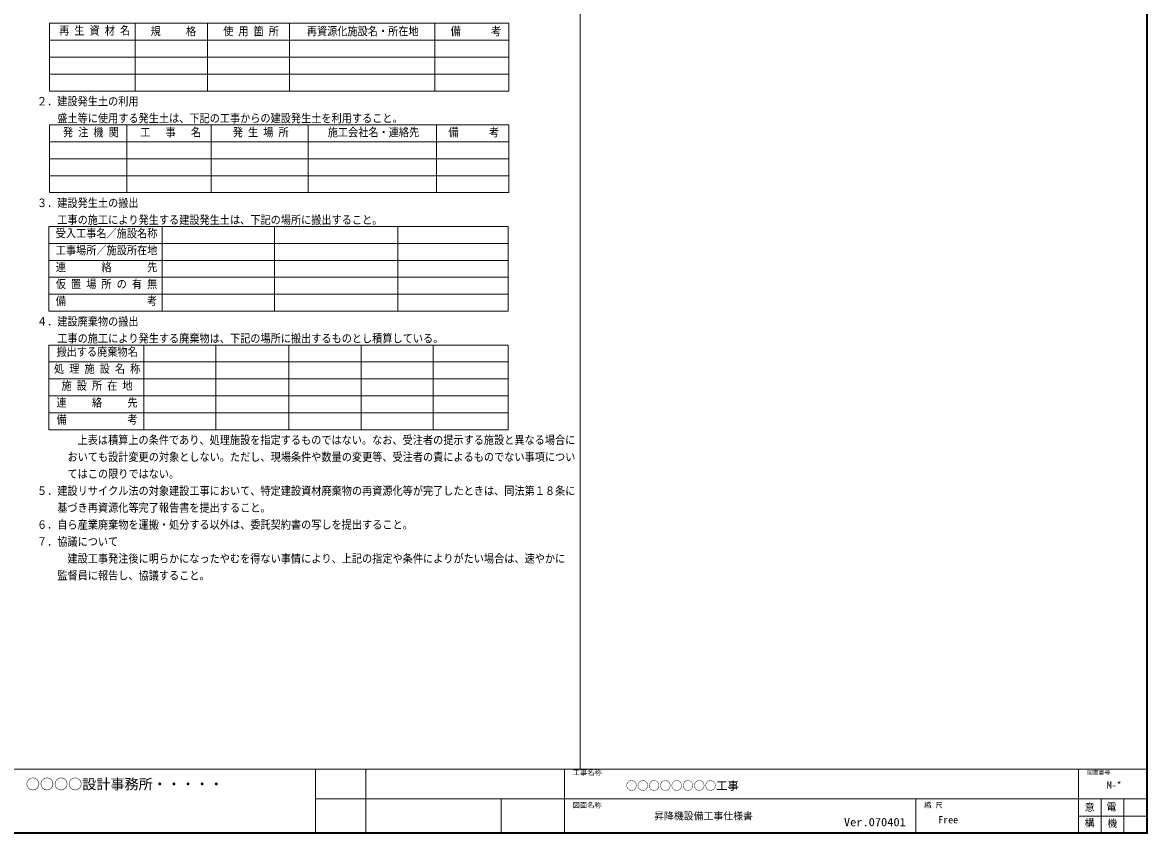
# Model space of a CAD drawing. Units: millimetres, scale not verified. Extents: x -493477 to 40239, y -319951 to 27955.
# Drawn here: x 363 to 40239, y -27445 to 1289 of the extents above; entities that cross this region are included whole.
import ezdxf
from ezdxf.enums import TextEntityAlignment as Align

# ---------------------------------------------------------------- set-up
doc = ezdxf.new("R2010")
doc.units = ezdxf.units.MM
doc.header["$LTSCALE"] = 100
for name, color, linetype, lineweight in [('0-0_補助線', 7, 'Continuous', 9), ('0-2_柱', 4, 'Continuous', 9), ('F-1_枠', 2, 'Continuous', 9), ('F-6_改訂箇所', 7, 'Continuous', 9)]:
    doc.layers.add(name, color=color, linetype=linetype, lineweight=lineweight)
doc.styles.add('ＭＳ ゴシック', font='')
doc.styles.get('ＭＳ ゴシック').set_extended_font_data('MS Gothic')

msp = doc.modelspace()

# ---------------------------------------------------------------- linework, layer by layer
at = {"layer": '0-0_補助線'}
msp.add_line((20133.5, 27911.8), (20133.5, -25163.1), dxfattribs=at)
at = {"layer": '0-2_柱'}
for p, q in [((1326.2, 1262.2), (17598.2, 1262.2)), ((1326.2, 1262.2), (1326.2, -1137.8)), ((4359.4, 1262.2), (4359.4, -1137.8)), ((6915, 1262.2), (6915, -1137.8)), ((9830.9, 1262.2), (9830.9, -1137.8)), ((14974.8, 1262.2), (14974.8, -1137.8)), ((17598.2, 1262.2), (17598.2, -1137.8)), ((1326.2, 662.2), (17598.2, 662.2)), ((1326.2, 62.2), (17598.2, 62.2)), ((1326.2, -537.8), (17598.2, -537.8)), ((1326.2, -1137.8), (17598.2, -1137.8)), ((1326.2, -2337.8), (17598.2, -2337.8)), ((1326.2, -2337.8), (1326.2, -4737.8)), ((4064.6, -2337.8), (4064.6, -4737.8)), ((7046, -2337.8), (7046, -4737.8)), ((10486.2, -2337.8), (10486.2, -4737.8)), ((15040.3, -2337.8), (15040.3, -4737.8)), ((17598.2, -2337.8), (17598.2, -4737.8)), ((1326.2, -2937.8), (17598.2, -2937.8)), ((1326.2, -3537.8), (17598.2, -3537.8)), ((1326.2, -4137.8), (17598.2, -4137.8)), ((1326.2, -4737.8), (17598.2, -4737.8)), ((1302.1, -5937.8), (17574.2, -5937.8)), ((1302.1, -5937.8), (17574.2, -5937.8)), ((1302.1, -5937.8), (1302.1, -8937.8)), ((5318.3, -5937.8), (5318.3, -8937.8)), ((9300.9, -5937.8), (9300.9, -8937.8)), ((13672.9, -5937.8), (13672.9, -8937.8)), ((17574.2, -5937.8), (17574.2, -8937.8)), ((1302.1, -6537.8), (17574.2, -6537.8)), ((1302.1, -7137.8), (17574.2, -7137.8)), ((1302.1, -7737.8), (17574.2, -7737.8)), ((1302.1, -8337.8), (17574.2, -8337.8)), ((1302.1, -8937.8), (17574.2, -8937.8)), ((1302.1, -10137.8), (17574.2, -10137.8)), ((1302.1, -10137.8), (17574.2, -10137.8)), ((1302.1, -10137.8), (1302.1, -13137.8)), ((4663, -10137.8), (4663, -13137.8)), ((7218.5, -10137.8), (7218.5, -13137.8)), ((9806.8, -10137.8), (9806.8, -13137.8)), ((12362.4, -10137.8), (12362.4, -13137.8)), ((14917.9, -10137.8), (14917.9, -13137.8)), ((17574.2, -10137.8), (17574.2, -13137.8)), ((1302.1, -10737.8), (17574.2, -10737.8)), ((1302.1, -11337.8), (17574.2, -11337.8)), ((1302.1, -11937.8), (17574.2, -11937.8)), ((1302.1, -12537.8), (17574.2, -12537.8)), ((1302.1, -13137.8), (17574.2, -13137.8))]:
    msp.add_line(p, q, dxfattribs=at)
at = {"layer": 'F-1_枠'}
for p, q in [((40199.3, -27404.7), (40199.3, 27915.3)), ((40219.3, -27424.7), (40219.3, 27935.3)), ((40239.3, -27444.7), (40239.3, 27955.3)), ((40239.3, -27444.7), (-39860.7, -27444.7)), ((40219.3, -27424.7), (-39840.7, -27424.7))]:
    msp.add_line(p, q, dxfattribs=at)
at = {"layer": 'F-6_改訂箇所', "color": 2}
for p, q in [((-39820.7, -25163.1), (19567.7, -25163.1)), ((10754.2, -25163.1), (10754.2, -27404.7)), ((19567.7, -25163.1), (19587.5, -25163.1)), ((19579.2, -25163.1), (19579.2, -27404.7)), ((19587.5, -25163.1), (39379.2, -25163.1)), ((37799.3, -25163.1), (37799.3, -27404.7)), ((39379.2, -25163.1), (40199.3, -25163.1)), ((10754.2, -26213.1), (39379.2, -26213.1)), ((32025.9, -26251.5), (32025.9, -26213.1)), ((32025.9, -26251.5), (32025.9, -27404.7)), ((39379.2, -26213.1), (40199.3, -26213.1)), ((40199.3, -27404.7), (-39820.7, -27404.7))]:
    msp.add_line(p, q, dxfattribs=at)
at = {"layer": 'F-6_改訂箇所', "color": 3}
for p, q in [((12529.2, -25163.1), (12529.2, -27404.7)), ((17329.2, -26213.1), (17329.2, -27404.7)), ((38599.3, -26213.1), (38599.3, -27404.7)), ((39399.3, -26213.1), (39399.3, -27404.7)), ((37799.3, -26828.1), (40199.3, -26828.1))]:
    msp.add_line(p, q, dxfattribs=at)
at = {"layer": 'F-6_改訂箇所'}
msp.add_line((39379.2, -27404.7), (-39820.7, -27404.7), dxfattribs=at)

# ---------------------------------------------------------------- texts
at = {"layer": '0-2_柱', "style": 'ＭＳ ゴシック', "width": 0.9}
for s, p in [('再 生 資 材 名', (1661.3, 770.2)), ('規     格', (4902.3, 747)), ('使 用 箇 所', (7475, 747)), ('再資源化施設名・所在地', (10442.1, 747)), ('備      考', (15536.6, 747)), ('２．建設発生土の利用', (876.8, -1737.8)), ('\u3000\u3000盛土等に使用する発生土は、下記の工事からの建設発生土を利用すること。', (876.8, -2337.8)), ('発 注 機 関', (1797.4, -2833.8)), ('工   事   名', (4536.7, -2833.8)), ('発 生 場 所', (7819.1, -2833.8)), ('施工会社名・連絡先', (11184.5, -2833.8)), ('備      考', (15460.1, -2833.8)), ('３．建設発生土の搬出', (876.8, -5337.8)), ('\u3000\u3000工事の施工により発生する建設発生土は、下記の場所に搬出すること。', (876.8, -5937.8)), ('受入工事名／施設名称', (1542.2, -6413)), ('工事場所／施設所在地', (1542.2, -7013)), ('連\u3000\u3000 \u3000絡\u3000 \u3000\u3000先', (1542.2, -7613)), ('仮 置 場 所 の 有 無', (1542.2, -8213)), ('備                考', (1542.2, -8813)), ('４．建設廃棄物の搬出', (876.8, -9537.8)), ('\u3000\u3000工事の施工により発生する廃棄物は、下記の場所に搬出するものとし積算している。', (876.8, -10137.8)), ('搬出する廃棄物名', (1568.6, -10613)), ('処 理 施 設 名 称', (1480.1, -11213)), ('施 設 所 在 地', (1745.6, -11813)), ('連     絡     先', (1568.6, -12413)), ('備            考', (1568.6, -13013)), ('      \u3000上表は積算上の条件であり、処理施設を指定するものではない。なお、受注者の提示する施設と異なる場合に', (876.8, -13737.8)), ('\u3000\u3000\u3000おいても設計変更の対象としない。ただし、現場条件や数量の変更等、受注者の責によるものでない事項につい', (876.8, -14337.8)), ('\u3000\u3000\u3000てはこの限りではない。', (876.8, -14937.8)), ('５．建設リサイクル法の対象建設工事において、特定建設資材廃棄物の再資源化等が完了したときは、同法第１８条に', (876.8, -15537.8)), ('\u3000\u3000基づき再資源化等完了報告書を提出すること。', (876.8, -16137.8)), ('６．自ら産業廃棄物を運搬・処分する以外は、委託契約書の写しを提出すること。', (876.8, -16737.8)), ('７．協議について', (876.8, -17337.8)), ('\u3000\u3000\u3000建設工事発注後に明らかになったやむを得ない事情により、上記の指定や条件によりがたい場合は、速やかに', (876.8, -17937.8)), ('\u3000\u3000監督員に報告し、協議すること。', (876.8, -18537.8))]:
    msp.add_text(s, height=293.3, dxfattribs=at).set_placement(p, align=Align.BOTTOM_LEFT)
at = {"layer": 'F-6_改訂箇所', "color": 3, "style": 'ＭＳ ゴシック'}
for s, height, p in [('○○○○設計事務所・・・・・', 366.6, (480.2, -25988.3)), ('○○○○○○○○工事', 293.3, (21750.6, -25988.3)), ('M-*', 256.6, (38797.2, -25933.1)), ('昇降機設備工事仕様書', 256.6, (22751.1, -27031.5)), ('意', 256.6, (38015.7, -26719.4)), ('電', 256.6, (38787.9, -26705.6)), ('Free', 256.6, (32825.9, -27163.1)), ('構', 256.6, (38011.1, -27271)), ('機', 256.6, (38815.5, -27289.4))]:
    msp.add_text(s, height=height, dxfattribs=at).set_placement(p, align=Align.BOTTOM_LEFT)
at = {"layer": 'F-6_改訂箇所', "color": 4, "style": 'ＭＳ ゴシック'}
for s, height, p in [('工事名称', 183.3, (19865.3, -25428.1)), ('図面番号', 146.6, (38099.3, -25403.1)), ('図面名称', 183.3, (19865.3, -26588.1)), ('縮 尺', 183.3, (32325.9, -26588.1))]:
    msp.add_text(s, height=height, dxfattribs=at).set_placement(p, align=Align.BOTTOM_LEFT)
at = {"layer": 'F-6_改訂箇所', "color": 3, "style": 'ＭＳ ゴシック', "width": 1.1}
msp.add_text('Ver.070401', height=293.3, dxfattribs=at).set_placement((29478.2, -27274.8), align=Align.BOTTOM_LEFT)

doc.saveas('drawing.dxf')
